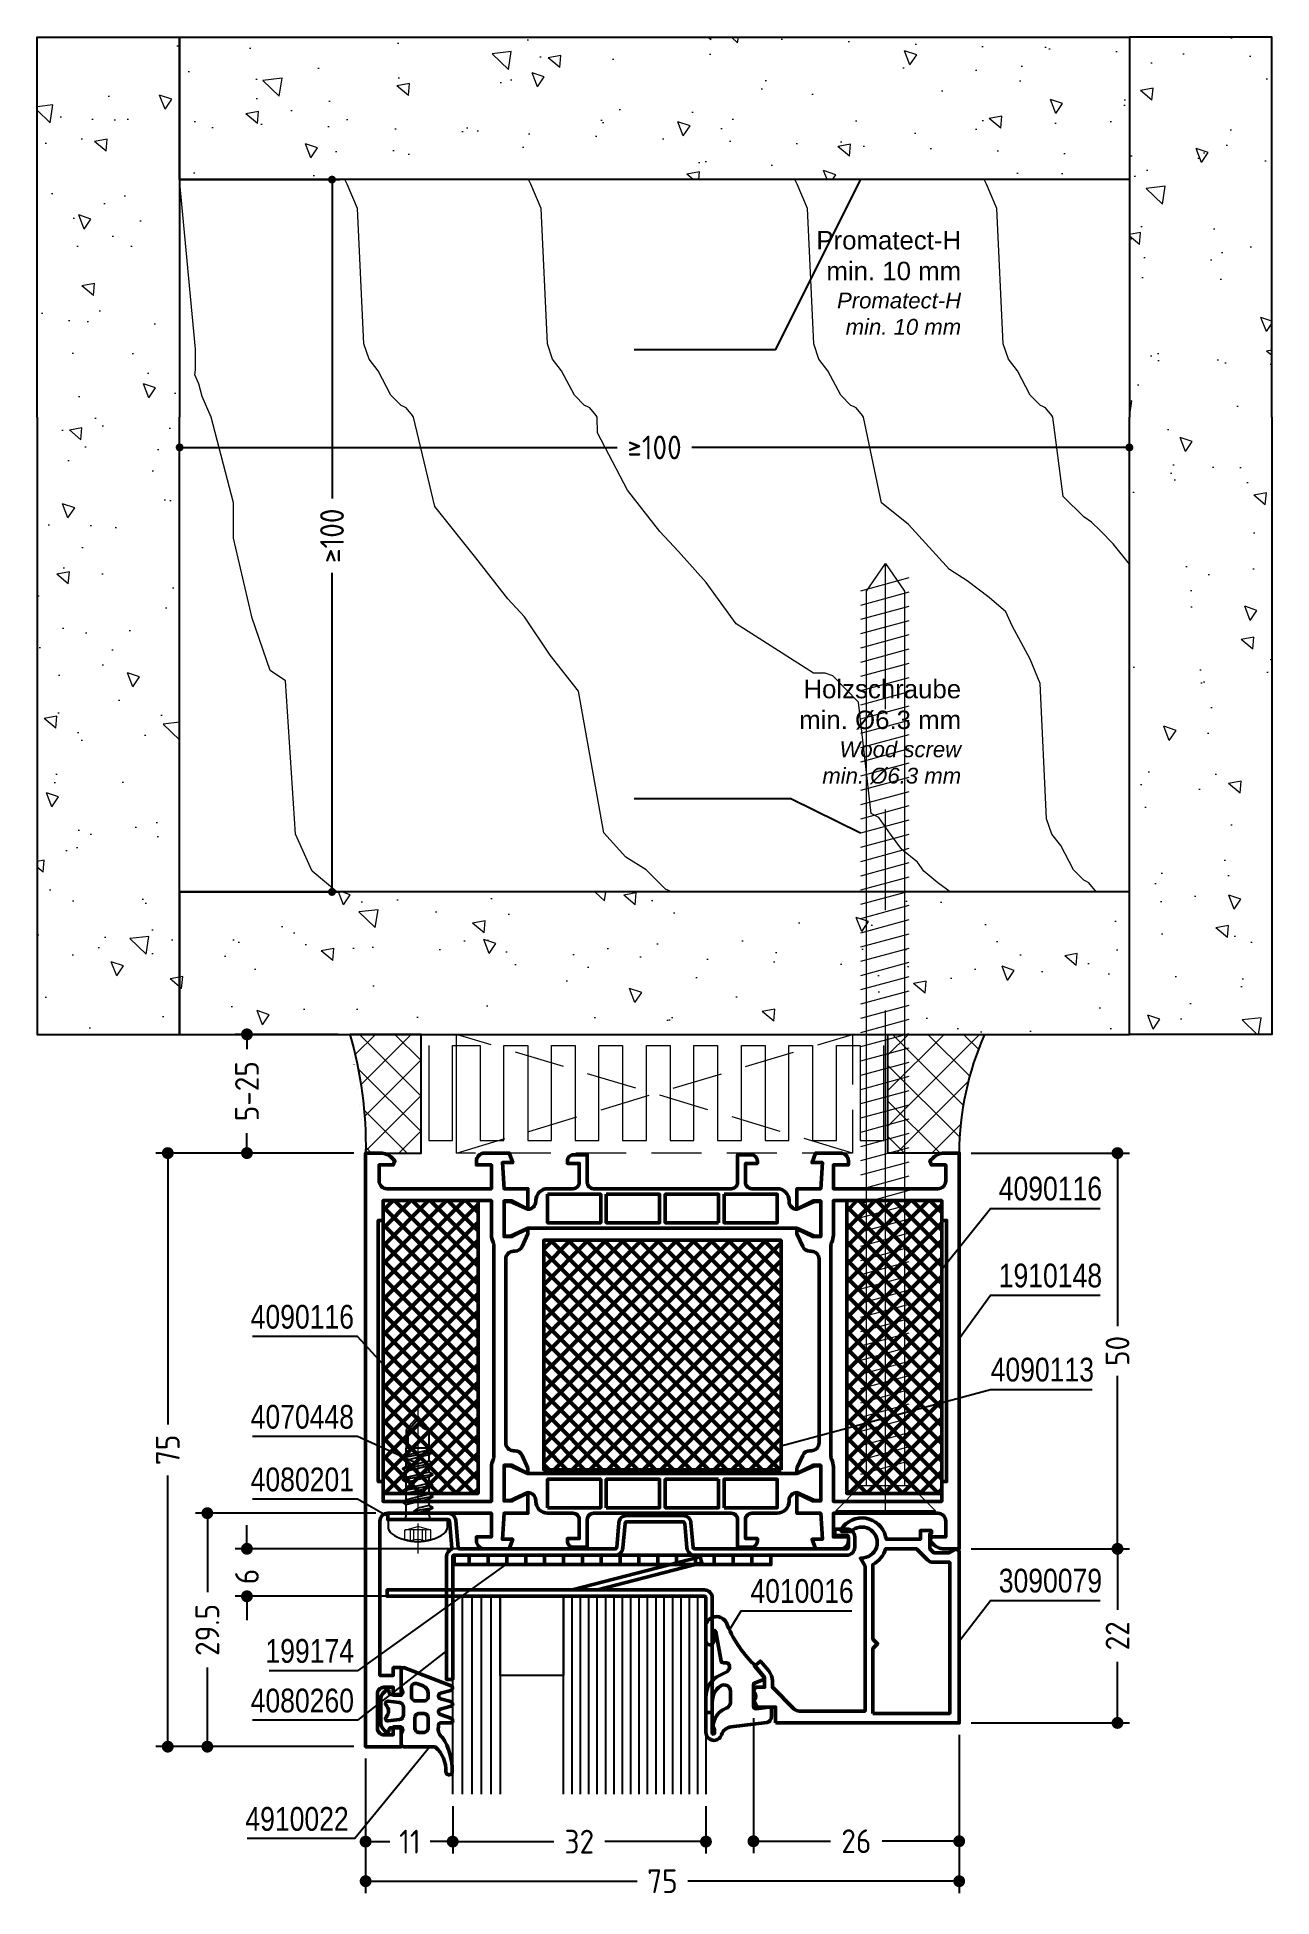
# Model space of a CAD drawing. Header units: millimetres. Extents: x 31 to 187, y 20 to 255.
import ezdxf
from ezdxf.enums import TextEntityAlignment as Align

# ---------------------------------------------------------------- set-up
doc = ezdxf.new("R2010")
doc.units = ezdxf.units.MM
doc.linetypes.add('CENTER', pattern=[50.8, 31.75, -6.35, 6.35, -6.35])
doc.linetypes.add('HIDDEN', pattern=[9.525, 6.35, -3.175])
for name, color, linetype, lineweight in [('AM_5', 3, 'Continuous', 25), ('AM_C', 50, 'Continuous', 50), ('AM_S', 80, 'Continuous', 50), ('Cent3', 70, 'CENTER', 18), ('CHide3', 70, 'HIDDEN', 18), ('Cont2', 2, 'Continuous', 25), ('Cont3', 70, 'Continuous', 18)]:
    doc.layers.add(name, color=color, linetype=linetype, lineweight=lineweight)
doc.layers.add('WBC-GER-ENG', color=7, linetype='Continuous')
doc.styles.add('HBS_DIMTEXTSTYLE', font='isocp.shx')
doc.styles.add('SWISS', font='swiss.ttf')
doc.styles.add('SWISSB', font='swissb.ttf')
doc.dimstyles.new('HBS_Cata_1-1$0', dxfattribs={"dimtxt": 3, "dimasz": 1, "dimexe": 1, "dimexo": 0, "dimgap": 1, "dimtad": 0, "dimdec": 1, "dimdsep": 46, "dimtxsty": 'HBS_DIMTEXTSTYLE', "dimblk": 'DOT', "dimcen": 0, "dimclrd": 256, "dimclre": 256, "dimclrt": 2, "dimadec": 0, "dimazin": 2, "dimtp": 0.1, "dimtm": 0.1, "dimtfac": 0.7, "dimtdec": 1, "dimtix": 1, "dimtofl": 0, "dimtmove": 0, "dimatfit": 3, "dimldrblk": 'NONE', "dimfxl": 0, "dimlwd": -1, "dimlwe": -1, "dimarcsym": 0})
doc.dimstyles.new('Konstruktionsschnitt 1-1$0', dxfattribs={"dimtxt": 3, "dimasz": 1.5, "dimexe": 1.5, "dimexo": 1.5, "dimgap": 1.5, "dimtad": 0, "dimdsep": 46, "dimtxsty": 'HBS_DIMTEXTSTYLE', "dimblk": 'PUNKT', "dimcen": 0, "dimclrd": 3, "dimclre": 3, "dimclrt": 2, "dimadec": 1, "dimazin": 2, "dimtfac": 0.7, "dimtofl": 0, "dimtmove": 0, "dimatfit": 3, "dimfxl": 0, "dimtolj": 1, "dimtzin": 0, "dimarcsym": 0})
pattern_1 = [(315, (-131.446, 376.9813), (2.245064, 2.245064), []), (45, (-131.446, 376.9813), (-2.245064, 2.245064), [])]

# ---------------------------------------------------------------- blocks, each defined once
blk = doc.blocks.new('Holzschraube')
blk.add_lwpolyline([(366.9, 63.74), (366.75, 63.74), (365.17, 62.16), (365.17, 59.01), (366.75, 57.44), (366.9, 57.44)], close=True)
for points in [[(366.75, 63.74), (366.75, 57.44)], [(365.17, 59.39), (308.65, 59.39), (306.9, 60.59), (308.65, 61.78), (365.17, 61.78)], [(307.82, 62.05), (308.65, 59.01)], [(308.72, 62.05), (309.55, 59.01)], [(309.62, 62.05), (310.45, 59.01)], [(310.52, 62.05), (311.35, 59.01)], [(311.42, 62.05), (312.25, 59.01)], [(312.32, 62.05), (313.15, 59.01)], [(313.22, 62.05), (314.05, 59.01)], [(314.12, 62.05), (314.95, 59.01)], [(315.02, 62.05), (315.85, 59.01)], [(315.92, 62.05), (316.75, 59.01)], [(316.82, 62.05), (317.65, 59.01)], [(317.72, 62.05), (318.55, 59.01)], [(318.62, 62.05), (319.45, 59.01)], [(319.52, 62.05), (320.35, 59.01)], [(320.42, 62.05), (321.25, 59.01)], [(321.32, 62.05), (322.15, 59.01)], [(322.22, 62.05), (323.05, 59.01)], [(323.12, 62.05), (323.95, 59.01)], [(324.02, 62.05), (324.85, 59.01)], [(324.92, 62.05), (325.75, 59.01)], [(325.82, 62.05), (326.65, 59.01)], [(326.72, 62.05), (327.55, 59.01)], [(327.62, 62.05), (328.45, 59.01)], [(328.52, 62.05), (329.35, 59.01)], [(329.42, 62.05), (330.25, 59.01)], [(330.32, 62.05), (331.15, 59.01)], [(331.22, 62.05), (332.05, 59.01)], [(332.12, 62.05), (332.95, 59.01)], [(333.02, 62.05), (333.85, 59.01)], [(333.92, 62.05), (334.75, 59.01)], [(334.82, 62.05), (335.65, 59.01)], [(335.72, 62.05), (336.55, 59.01)], [(336.62, 62.05), (337.45, 59.01)], [(337.52, 62.05), (338.35, 59.01)], [(338.42, 62.05), (339.25, 59.01)], [(339.32, 62.05), (340.15, 59.01)], [(340.22, 62.05), (341.05, 59.01)], [(341.12, 62.05), (341.95, 59.01)], [(342.02, 62.05), (342.85, 59.01)], [(342.92, 62.05), (343.75, 59.01)], [(343.82, 62.05), (344.65, 59.01)], [(344.72, 62.05), (345.55, 59.01)], [(345.62, 62.05), (346.45, 59.01)], [(346.52, 62.05), (347.35, 59.01)], [(347.42, 62.05), (348.25, 59.01)], [(348.32, 62.05), (349.15, 59.01)], [(349.22, 62.05), (350.05, 59.01)], [(350.12, 62.05), (350.95, 59.01)], [(351.02, 62.05), (351.85, 59.01)], [(351.92, 62.05), (352.75, 59.01)], [(352.82, 62.05), (353.65, 59.01)], [(353.72, 62.05), (354.55, 59.01)], [(354.62, 62.05), (355.45, 59.01)], [(355.52, 62.05), (356.35, 59.01)], [(356.42, 62.05), (357.25, 59.01)], [(357.32, 62.05), (358.15, 59.01)], [(358.22, 62.05), (359.05, 59.01)], [(359.12, 62.05), (359.95, 59.01)], [(360.02, 62.05), (360.85, 59.01)], [(360.92, 62.05), (361.75, 59.01)], [(361.82, 62.05), (362.65, 59.01)], [(362.72, 62.05), (363.55, 59.01)], [(363.62, 62.05), (364.45, 59.01)]]:
    blk.add_lwpolyline(points)
at = {"layer": 'Cent3'}
blk.add_lwpolyline([(366.9, 60.59), (306.9, 60.59)], dxfattribs=at)
blk = doc.blocks.new('_Dot')
at = {"color": 0, "linetype": 'ByBlock', "lineweight": -2}
blk.add_line((-0.5, 0), (-1, 0), dxfattribs=at)
at = {"color": 0, "linetype": 'ByBlock', "const_width": 0.5}
blk.add_lwpolyline([(-0.25, 0, 1), (0.25, 0, 1)], format="xyb", close=True, dxfattribs=at)
blk = doc.blocks.new('*D17')
at = {"layer": 'AM_5', "transparency": 16777216}
for p, q in [((49.13, 189.36), (49.13, 203.96)), ((50.13, 202.96), (104.43, 202.96)), ((168.13, 202.96), (113.83, 202.96)), ((169.13, 189.36), (169.13, 203.96))]:
    blk.add_line(p, q, dxfattribs=at)
at = {"layer": 'AM_5', "transparency": 16777216, "rotation": 180}
blk.add_blockref('_Dot', (49.13, 202.96), dxfattribs=at)
at = {"layer": 'AM_5', "transparency": 16777216}
blk.add_blockref('_Dot', (169.13, 202.96), dxfattribs=at)
at = {"layer": 'AM_5', "color": 2, "transparency": 16777216, "insert": (109.13, 202.96), "char_height": 3, "attachment_point": 5, "style": 'HBS_DIMTEXTSTYLE'}
blk.add_mtext('\\A1;≥100', dxfattribs=at)
blk = doc.blocks.new('_None')
blk = doc.blocks.new('PUNKT')
at = {"color": 0, "linetype": 'Continuous'}
blk.add_line((-0.5, 0), (-1, 0), dxfattribs=at)
at = {"color": 0, "linetype": 'Continuous', "const_width": 0.5}
blk.add_lwpolyline([(-0.25, 0, 1), (0.25, 0, 1)], format="xyb", close=True, dxfattribs=at)
blk = doc.blocks.new('*D25')
at = {"layer": 'AM_5', "color": 3, "lineweight": -2, "transparency": 16777216}
for p, q in [((57.63, 65.3), (57.63, 66.8)), ((86.13, 63.8), (56.13, 63.8)), ((82.13, 57.8), (56.13, 57.8)), ((57.63, 56.3), (57.63, 54.8))]:
    blk.add_line(p, q, dxfattribs=at)
at = {"layer": 'AM_5', "color": 3, "lineweight": -2, "transparency": 16777216, "xscale": 1.5, "yscale": 1.5, "zscale": 1.5}
for p, rotation in [((57.63, 63.8), 270), ((57.63, 57.8), 90)]:
    blk.add_blockref('PUNKT', p, dxfattribs=dict(at, rotation=rotation))
at = {"layer": 'AM_5', "color": 2, "transparency": 16777216, "insert": (57.63, 60.3), "char_height": 3, "attachment_point": 5, "rotation": 90, "style": 'HBS_DIMTEXTSTYLE'}
blk.add_mtext('\\A1;6', dxfattribs=at)
blk = doc.blocks.new('*D26')
at = {"layer": 'AM_5', "color": 3, "lineweight": -2, "transparency": 16777216}
for p, q in [((73.93, 68.3), (51.13, 68.3)), ((52.63, 66.8), (52.63, 58.3)), ((52.63, 40.3), (52.63, 48.79)), ((71.13, 38.8), (51.13, 38.8))]:
    blk.add_line(p, q, dxfattribs=at)
at = {"layer": 'AM_5', "color": 3, "lineweight": -2, "transparency": 16777216, "xscale": 1.5, "yscale": 1.5, "zscale": 1.5}
for p, rotation in [((52.63, 68.3), 90), ((52.63, 38.8), 270)]:
    blk.add_blockref('PUNKT', p, dxfattribs=dict(at, rotation=rotation))
at = {"layer": 'AM_5', "color": 2, "transparency": 16777216, "insert": (52.63, 53.55), "char_height": 3, "attachment_point": 5, "rotation": 90, "style": 'HBS_DIMTEXTSTYLE'}
blk.add_mtext('\\A1;29.5', dxfattribs=at)
blk = doc.blocks.new('*D27')
at = {"layer": 'AM_5', "color": 3, "lineweight": -2, "transparency": 16777216}
for p, q in [((71.13, 113.8), (46.13, 113.8)), ((47.63, 112.3), (47.63, 79.51)), ((47.63, 40.3), (47.63, 73.08)), ((71.13, 38.8), (46.13, 38.8))]:
    blk.add_line(p, q, dxfattribs=at)
at = {"layer": 'AM_5', "color": 3, "lineweight": -2, "transparency": 16777216, "xscale": 1.5, "yscale": 1.5, "zscale": 1.5}
for p, rotation in [((47.63, 113.8), 90), ((47.63, 38.8), 270)]:
    blk.add_blockref('PUNKT', p, dxfattribs=dict(at, rotation=rotation))
at = {"layer": 'AM_5', "color": 2, "transparency": 16777216, "insert": (47.63, 76.3), "char_height": 3, "attachment_point": 5, "rotation": 90, "style": 'HBS_DIMTEXTSTYLE'}
blk.add_mtext('\\A1;75', dxfattribs=at)
blk = doc.blocks.new('*D28')
at = {"layer": 'AM_5', "color": 3, "lineweight": -2, "transparency": 16777216}
for p, q in [((149.13, 113.8), (169.13, 113.8)), ((167.63, 112.3), (167.63, 91.95)), ((167.63, 65.3), (167.63, 85.65)), ((149.13, 63.8), (169.13, 63.8))]:
    blk.add_line(p, q, dxfattribs=at)
at = {"layer": 'AM_5', "color": 3, "lineweight": -2, "transparency": 16777216, "xscale": 1.5, "yscale": 1.5, "zscale": 1.5}
for p, rotation in [((167.63, 113.8), 90), ((167.63, 63.8), 270)]:
    blk.add_blockref('PUNKT', p, dxfattribs=dict(at, rotation=rotation))
at = {"layer": 'AM_5', "color": 2, "transparency": 16777216, "insert": (167.63, 88.8), "char_height": 3, "attachment_point": 5, "rotation": 90, "style": 'HBS_DIMTEXTSTYLE'}
blk.add_mtext('\\A1;50', dxfattribs=at)
blk = doc.blocks.new('*D29')
at = {"layer": 'AM_5', "color": 3, "lineweight": -2, "transparency": 16777216}
for p, q in [((149.13, 63.8), (169.13, 63.8)), ((167.63, 62.3), (167.63, 56.08)), ((167.63, 43.3), (167.63, 49.52)), ((149.13, 41.8), (169.13, 41.8))]:
    blk.add_line(p, q, dxfattribs=at)
at = {"layer": 'AM_5', "color": 3, "lineweight": -2, "transparency": 16777216, "xscale": 1.5, "yscale": 1.5, "zscale": 1.5}
for p, rotation in [((167.63, 63.8), 90), ((167.63, 41.8), 270)]:
    blk.add_blockref('PUNKT', p, dxfattribs=dict(at, rotation=rotation))
at = {"layer": 'AM_5', "color": 2, "transparency": 16777216, "insert": (167.63, 52.8), "char_height": 3, "attachment_point": 5, "rotation": 90, "style": 'HBS_DIMTEXTSTYLE'}
blk.add_mtext('\\A1;22', dxfattribs=at)
blk = doc.blocks.new('*D30')
at = {"layer": 'AM_5', "color": 3, "lineweight": -2, "transparency": 16777216}
for p, q in [((121.63, 42.4), (121.63, 25.35)), ((147.63, 40.3), (147.63, 25.35)), ((123.13, 26.85), (131.37, 26.85)), ((146.13, 26.85), (137.89, 26.85))]:
    blk.add_line(p, q, dxfattribs=at)
at = {"layer": 'AM_5', "color": 3, "lineweight": -2, "transparency": 16777216, "xscale": 1.5, "yscale": 1.5, "zscale": 1.5, "rotation": 180}
blk.add_blockref('PUNKT', (121.63, 26.85), dxfattribs=at)
at = {"layer": 'AM_5', "color": 3, "lineweight": -2, "transparency": 16777216, "xscale": 1.5, "yscale": 1.5, "zscale": 1.5}
blk.add_blockref('PUNKT', (147.63, 26.85), dxfattribs=at)
at = {"layer": 'AM_5', "color": 2, "transparency": 16777216, "insert": (134.63, 26.85), "char_height": 3, "attachment_point": 5, "style": 'HBS_DIMTEXTSTYLE'}
blk.add_mtext('\\A1;26', dxfattribs=at)
blk = doc.blocks.new('*D31')
at = {"layer": 'AM_5', "color": 3, "lineweight": -2, "transparency": 16777216}
for p, q in [((83.63, 31.3), (83.63, 25.3)), ((115.63, 31.3), (115.63, 25.3)), ((85.13, 26.8), (96.39, 26.8)), ((114.13, 26.8), (102.87, 26.8))]:
    blk.add_line(p, q, dxfattribs=at)
at = {"layer": 'AM_5', "color": 3, "lineweight": -2, "transparency": 16777216, "xscale": 1.5, "yscale": 1.5, "zscale": 1.5, "rotation": 180}
blk.add_blockref('PUNKT', (83.63, 26.8), dxfattribs=at)
at = {"layer": 'AM_5', "color": 3, "lineweight": -2, "transparency": 16777216, "xscale": 1.5, "yscale": 1.5, "zscale": 1.5}
blk.add_blockref('PUNKT', (115.63, 26.8), dxfattribs=at)
at = {"layer": 'AM_5', "color": 2, "transparency": 16777216, "insert": (99.63, 26.8), "char_height": 3, "attachment_point": 5, "style": 'HBS_DIMTEXTSTYLE'}
blk.add_mtext('\\A1;32', dxfattribs=at)
blk = doc.blocks.new('*D32')
at = {"layer": 'AM_5', "color": 3, "lineweight": -2, "transparency": 16777216}
for p, q in [((147.63, 40.3), (147.63, 20.3)), ((72.63, 37.3), (72.63, 20.3)), ((74.13, 21.8), (106.92, 21.8)), ((146.13, 21.8), (113.34, 21.8))]:
    blk.add_line(p, q, dxfattribs=at)
at = {"layer": 'AM_5', "color": 3, "lineweight": -2, "transparency": 16777216, "xscale": 1.5, "yscale": 1.5, "zscale": 1.5, "rotation": 180}
blk.add_blockref('PUNKT', (72.63, 21.8), dxfattribs=at)
at = {"layer": 'AM_5', "color": 3, "lineweight": -2, "transparency": 16777216, "xscale": 1.5, "yscale": 1.5, "zscale": 1.5}
blk.add_blockref('PUNKT', (147.63, 21.8), dxfattribs=at)
at = {"layer": 'AM_5', "color": 2, "transparency": 16777216, "insert": (110.13, 21.8), "char_height": 3, "attachment_point": 5, "style": 'HBS_DIMTEXTSTYLE'}
blk.add_mtext('\\A1;75', dxfattribs=at)
blk = doc.blocks.new('*D33')
at = {"layer": 'AM_5', "color": 3, "lineweight": -2, "transparency": 16777216}
for p, q in [((72.63, 35.8), (72.63, 25.3)), ((83.63, 31.3), (83.63, 25.3)), ((74.13, 26.8), (75.67, 26.8)), ((82.13, 26.8), (80.77, 26.8))]:
    blk.add_line(p, q, dxfattribs=at)
at = {"layer": 'AM_5', "color": 3, "lineweight": -2, "transparency": 16777216, "xscale": 1.5, "yscale": 1.5, "zscale": 1.5, "rotation": 180}
blk.add_blockref('PUNKT', (72.63, 26.8), dxfattribs=at)
at = {"layer": 'AM_5', "color": 3, "lineweight": -2, "transparency": 16777216, "xscale": 1.5, "yscale": 1.5, "zscale": 1.5}
blk.add_blockref('PUNKT', (83.63, 26.8), dxfattribs=at)
at = {"layer": 'AM_5', "color": 2, "transparency": 16777216, "insert": (78.22, 26.8), "char_height": 3, "attachment_point": 5, "style": 'HBS_DIMTEXTSTYLE'}
blk.add_mtext('\\A1;11', dxfattribs=at)
blk = doc.blocks.new('*D47')
at = {"layer": 'AM_5', "transparency": 16777216}
for p, q in [((49.13, 236.8), (69.38, 236.8)), ((68.38, 235.8), (68.38, 196.49)), ((68.38, 147.8), (68.38, 187.1)), ((49.13, 146.8), (69.38, 146.8))]:
    blk.add_line(p, q, dxfattribs=at)
for p, rotation in [((68.38, 236.8), 90), ((68.38, 146.8), 270)]:
    blk.add_blockref('_Dot', p, dxfattribs=dict(at, rotation=rotation))
at = {"layer": 'AM_5', "color": 2, "transparency": 16777216, "insert": (68.38, 191.8), "char_height": 3, "attachment_point": 5, "rotation": 90, "style": 'HBS_DIMTEXTSTYLE'}
blk.add_mtext('\\A1;≥100', dxfattribs=at)
blk = doc.blocks.new('*D48')
at = {"layer": 'AM_5', "color": 3, "lineweight": -2, "transparency": 16777216}
for p, q in [((69.13, 128.8), (56.13, 128.8)), ((57.63, 127.3), (57.63, 126.93)), ((57.63, 115.3), (57.63, 116.31)), ((71.13, 113.8), (56.13, 113.8))]:
    blk.add_line(p, q, dxfattribs=at)
at = {"layer": 'AM_5', "color": 3, "lineweight": -2, "transparency": 16777216, "xscale": 1.5, "yscale": 1.5, "zscale": 1.5}
for p, rotation in [((57.63, 128.8), 90), ((57.63, 113.8), 270)]:
    blk.add_blockref('PUNKT', p, dxfattribs=dict(at, rotation=rotation))
at = {"layer": 'AM_5', "color": 2, "transparency": 16777216, "insert": (57.63, 121.62), "char_height": 3, "attachment_point": 5, "rotation": 90, "style": 'HBS_DIMTEXTSTYLE'}
blk.add_mtext('\\A1;5-25', dxfattribs=at)
blk = doc.blocks.new('WS4070448')
for p, q in [((-1.45, -9), (-1.45, -11.36)), ((-1.45, -9), (1.45, -9)), ((1.45, -11.36), (1.45, -9)), ((-1.45, -11.36), (0, -13)), ((0, -13), (1.45, -11.36))]:
    blk.add_line(p, q)
blk.add_lwpolyline([(3.32, 1.75, 0.314856), (-3.32, 1.75, 0.244912), (-3.75, 0.93), (-3.75, 0), (3.75, 0), (3.75, 0.93, 0.244912), (3.32, 1.75, 0.138291)], format="xyb")
for points in [[(-1.95, -1.5), (-1.45, -1.79), (0, -1.44), (0.5, -1.07), (0, -0.87), (-1.45, -1.21)], [(-1.95, -2.9), (-1.45, -3.19), (1.45, -2.5), (1.95, -2.21), (1.45, -1.92), (-1.45, -2.61)], [(-1.95, -4.3), (-1.45, -4.59), (1.45, -3.9), (1.95, -3.61), (1.45, -3.32), (-1.45, -4.01)], [(-1.95, -5.7), (-1.45, -5.99), (1.45, -5.3), (1.95, -5.01), (1.45, -4.72), (-1.45, -5.41)], [(-1.95, -7.1), (-1.45, -7.39), (1.45, -6.7), (1.95, -6.41), (1.45, -6.12), (-1.45, -6.81)], [(-1.95, -8.5), (-1.45, -8.79), (1.45, -8.1), (1.95, -7.81), (1.45, -7.52), (-1.45, -8.21)]]:
    blk.add_lwpolyline(points, close=True)
for points in [[(-1.95, -1.5), (0.5, -1.07)], [(-1.95, -2.9), (1.95, -2.21)], [(-1.45, -0.5), (-1.45, -1.21)], [(-1.45, -1.79), (-1.45, -2.21)], [(-1.45, -1.79), (-1.45, -2.61)], [(-1.45, -1.79), (-1.45, -2.61)], [(1.45, -0.5), (1.45, -1.92)], [(-1.95, -4.3), (1.95, -3.61)], [(-1.45, -3.19), (-1.45, -4.01)], [(-1.45, -4.59), (-1.45, -5.41)], [(1.45, -2.5), (1.45, -3.32)], [(1.45, -3.9), (1.45, -4.72)], [(-1.95, -5.7), (1.95, -5.01)], [(-1.95, -7.1), (1.95, -6.41)], [(-1.45, -5.99), (-1.45, -6.81)], [(1.45, -5.3), (1.45, -6.12)], [(1.45, -6.7), (1.45, -7.52)], [(-1.95, -8.5), (1.95, -7.81)], [(-1.45, -7.39), (-1.45, -8.21)], [(-1.45, -8.79), (-1.45, -9)], [(1.2, -9), (1.2, -11.25), (0.03, -12.65)], [(1.45, -8.1), (1.45, -9)], [(-1.45, -10.19), (-1.45, -11.01)], [(1.45, -9.5), (1.45, -10.32)]]:
    blk.add_lwpolyline(points)
for centre, radius, start, end in [((-1.95, -0.5), 0.5, 0, 90), ((1.95, -0.5), 0.5, 90, 180), ((-1.46, -12.83), 1.47, 353.4244, 89.6688)]:
    blk.add_arc(centre, radius, start, end)
at = {"layer": 'Cent3', "ltscale": 0.3}
blk.add_line((-0.02, -14.76), (0, 4.3), dxfattribs=at)
at = {"layer": 'CHide3'}
for p, q in [((-0.97, 1.33), (-0.97, 2.72)), ((-0.56, 1.33), (-0.56, 2.61)), ((0.56, 1.33), (0.56, 2.61)), ((0.97, 1.33), (0.97, 2.72))]:
    blk.add_line(p, q, dxfattribs=at)
for points in [[(-1.65, 2.56), (-1.65, 1.33)], [(1.65, 2.56), (1.65, 1.33)], [(-1.65, 1.33), (0, 0.89)], [(1.65, 1.33), (0, 0.89)]]:
    blk.add_lwpolyline(points, dxfattribs=at)
for centre, radius, start, end in [((-1.59, 3.84), 1.28, 267.2848, 298.8872), ((0, 5.49), 2.94, 250.6988, 289.3012), ((1.59, 3.84), 1.28, 241.1128, 272.7152), ((-1.31, 2.49), 1.21, 253.6643, 286.3357), ((0, 11.41), 10.13, 264.4948, 275.5052), ((1.31, 2.49), 1.21, 253.6643, 286.3357)]:
    blk.add_arc(centre, radius, start, end, dxfattribs=at)
blk = doc.blocks.new('*U72', base_point=(83.63, 56.8))
for p, q in [((84.83, 56.8), (84.83, 31.8)), ((86.03, 56.8), (86.03, 31.8)), ((87.23, 56.8), (87.23, 31.8)), ((88.43, 56.8), (88.43, 31.8)), ((98.69, 56.8), (98.69, 31.8)), ((99.75, 56.8), (99.75, 31.8)), ((100.81, 56.8), (100.81, 31.8)), ((101.86, 56.8), (101.86, 31.8)), ((102.92, 56.8), (102.92, 31.8)), ((103.98, 56.8), (103.98, 31.8)), ((105.04, 56.8), (105.04, 31.8)), ((106.1, 56.8), (106.1, 31.8)), ((107.16, 56.8), (107.16, 31.8)), ((108.22, 56.8), (108.22, 31.8)), ((109.28, 56.8), (109.28, 31.8)), ((110.33, 56.8), (110.33, 31.8)), ((111.39, 56.8), (111.39, 31.8)), ((112.45, 56.8), (112.45, 31.8)), ((113.51, 56.8), (113.51, 31.8)), ((114.57, 56.8), (114.57, 31.8))]:
    blk.add_line(p, q)
for points in [[(83.63, 31.8), (83.63, 56.8), (89.63, 56.8), (89.63, 31.8)], [(97.63, 31.8), (97.63, 56.8), (115.63, 56.8), (115.63, 31.8)]]:
    blk.add_lwpolyline(points)
blk.add_lwpolyline([(89.63, 56.8), (97.63, 56.8), (97.63, 46.8), (89.63, 46.8)], close=True)
blk = doc.blocks.new('WI3090079')
for points in [[(-23.2, 22), (-23.2, 20), (-25.5, 20), (-25.9, 19.21, -0.339409), (-25.93, 17.99), (-25.7, 17.5), (-24.6, 17.5), (-24.6, 16.35), (-25.88, 14.82), (-25.12, 14.18), (-24.07, 15.43, 0.176327), (-23.6, 16.71), (-23.6, 17.5), (-20.89, 20.21, -0.198912), (-20.19, 20.5), (-11.9, 20.5), (-11.9, 2.2), (-12.48, 1.19), (-12.04, 1.13, -1.382111), (-13.66, -2.2), (-14.9, -2.2), (-14.9, -2.49, 0.652679), (-9.3, -1.57), (-9.2, -1.2), (-4.9, -1.2), (-4.9, -2.3), (-3.5, -2.3), (-3.5, -1.9), (-3.7, -1.9), (-3.7, 0), (-3.2, 0.5), (-1.25, 0.5), (-0.45, 0.04), (0, 0.3), (0, 22), (-23.2, 22)], [(-10.9, 20.8), (-10.9, 12.58), (-10.32, 12), (-10.9, 11.42), (-10.9, 1.97, -0.213458), (-9.31, 0), (-5.4, 0), (-3.99, 1.41, -0.198912), (-3.28, 1.7), (-1.2, 1.7), (-1.2, 20.8), (-10.9, 20.8)]]:
    blk.add_lwpolyline(points, format="xyb", close=True)
blk = doc.blocks.new('WI4010016')
for points in [[(1.19, 1.96, -0.346133), (1.8, 1.18), (1.8, 0.3, -0.449698), (1.46, 0), (-0.16, 0.2, 0.449698), (-0.5, -0.1), (-0.5, -2.79, 0.315299), (-0.3, -3.07), (0.7, -3.44, -0.548619), (0.81, -3.93), (-0.5, -5.46, 0.104737), (-3.91, -10.66, -0.684728), (-6.5, -10.42), (-6.5, -8.36, -1), (-5.5, -8.36), (-5.5, -9.42, 0.287601), (-5.34, -9.69, 0.156883), (-5.25, -9.53), (-4.59, -5.82, -0.041381), (-4.57, -5.74), (-4.52, -5.69, -0.200274), (-4.31, -5.6), (-4, -5.6, 0.57735), (-3.57, -4.85), (-3.72, -4.58, 0.149451), (-3.85, -4.46), (-5.14, -3.83, -0.069927), (-5.25, -3.76), (-5.51, -3.53, -0.212557), (-6.5, -1.3), (-6.5, 3.2, -0.852431), (-4.55, 3.51, 0.291336), (-3.3, 2.49), (1.19, 1.96)], [(-3.4, -2, -0.612992), (-4.67, -2.65, -0.239931), (-5.7, -0.63), (-5.7, 3.25, -1), (-5.4, 3.25), (-5.4, 2.88, -0.317837), (-5.6, 2.6), (-5.6, 2.51, 0.317975), (-3.93, 0.15, -0.317975), (-3.4, -0.6), (-3.4, -2)]]:
    blk.add_lwpolyline(points, format="xyb", close=True)
blk = doc.blocks.new('WI1910148')
for points in [[(20.5, 39.8), (20.5, 40.5), (18.3, 39.5), (17.5, 39.5), (17.5, 43.9), (18.3, 43.9), (20.5, 42.9), (20.5, 45.5), (17.5, 45.5), (17.28, 48.8), (18.59, 48.8), (18.15, 50), (15, 50, 0.414214), (14, 49), (14, 48.5), (15.9, 48.5), (15.9, 45.5), (2.8, 45.5, -0.414214), (1.8, 46.5), (1.8, 66), (3.5, 66), (3.5, 65), (4.5, 65), (4.5, 68.5), (3.5, 68.5), (3.5, 67.5), (2.3, 67.5, -0.414214), (1.5, 68.3), (1.5, 72.7, -0.414214), (2.3, 73.5), (3.5, 73.5), (3.5, 72.5), (4.5, 72.5), (4.5, 75), (0, 75), (0, 0), (1.9, 0, 0.198912), (3.31, 0.59), (3.71, 0.99), (3.5, 1.5), (1.7, 1.5), (1.7, 3.5, -0.414214), (2.7, 4.5), (15.9, 4.5), (15.9, 1.5), (14, 1.5), (14, 1, 0.414214), (15, 0), (18.15, 0), (18.59, 1.2), (17.28, 1.2), (17.5, 4.5), (20.5, 4.5), (20.5, 7.1), (18.3, 6.1), (17.5, 6.1), (17.5, 10.5), (18.3, 10.5), (20.5, 9.5), (20.5, 10.2), (19.77, 11.81, 0.294108), (18.86, 12.4), (18.7, 12.4, -0.414214), (17.7, 13.4), (17.7, 36.6, -0.414214), (18.7, 37.6), (18.86, 37.6, 0.294108), (19.77, 38.19), (20.5, 39.8)], [(54.5, 42.9), (54.5, 42.95), (56.5, 43.95), (57.5, 43.95), (57.5, 39.45), (56.5, 39.45), (54.5, 40.45), (54.5, 40.5), (20.5, 40.5), (20.5, 40.45), (18.5, 39.45), (17.5, 39.45), (17.5, 43.95), (18.5, 43.95), (20.5, 42.95), (20.5, 42.9, 0.414214), (21.5, 43.9), (21.5, 44, -0.414214), (23, 45.5), (26.2, 45.5, 0.414214), (27, 46.3), (27, 48.7), (25.5, 48.7), (25.5, 49, -0.414214), (26.3, 49.8), (28, 49.8), (28, 46.3, 0.414214), (28.8, 45.5), (46.2, 45.5, 0.414214), (47, 46.3), (47, 49.8), (48.7, 49.8, -0.414214), (49.5, 49), (49.5, 48.7), (48, 48.7), (48, 46.3, 0.414214), (48.8, 45.5), (52, 45.5, -0.414214), (53.5, 44), (53.5, 43.9, 0.414214), (54.5, 42.9)], [(54.5, 39.8), (54.5, 40.5), (56.7, 39.5), (57.5, 39.5), (57.5, 43.9), (56.7, 43.9), (54.5, 42.9), (54.5, 45.5), (57.5, 45.5), (57.72, 48.8), (56.41, 48.8), (56.85, 50), (60, 50, -0.414214), (61, 49), (61, 48.5), (59.1, 48.5), (59.1, 45.5), (72.3, 45.5, 0.414214), (73.3, 46.5), (73.3, 48.5), (71.5, 48.5), (71.29, 49.01), (71.69, 49.41, -0.198912), (73.1, 50), (75, 50), (75, 0), (73.1, 0, -0.198912), (71.69, 0.59), (71.29, 0.99), (71.5, 1.5), (73.3, 1.5), (73.3, 3.5, 0.414214), (72.3, 4.5), (59.1, 4.5), (59.1, 1.5), (61, 1.5), (61, 1, -0.414214), (60, 0), (56.85, 0), (56.41, 1.2), (57.72, 1.2), (57.5, 4.5), (54.5, 4.5), (54.5, 7.1), (56.7, 6.1), (57.5, 6.1), (57.5, 10.5), (56.7, 10.5), (54.5, 9.5), (54.5, 10.2), (55.23, 11.81, -0.294108), (56.14, 12.4), (56.3, 12.4, 0.414214), (57.3, 13.4), (57.3, 36.6, 0.414214), (56.3, 37.6), (56.14, 37.6, -0.294108), (55.23, 38.19), (54.5, 39.8)], [(2.2, 41.5), (1.6, 41.5), (1.6, 8.5), (2.2, 8.5), (2.2, 6), (15.9, 6), (15.9, 10.35, -0.112281), (16.1, 11.24, 0.112281), (16.2, 11.67), (16.2, 38.33, 0.112281), (16.1, 38.76, -0.112281), (15.9, 39.65), (15.9, 44), (2.2, 44), (2.2, 41.5)], [(72.8, 41.5), (73.4, 41.5), (73.4, 8.5), (72.8, 8.5), (72.8, 6), (59.1, 6), (59.1, 10.35, 0.112281), (58.9, 11.24, -0.112281), (58.8, 11.67), (58.8, 38.33, -0.112281), (58.9, 38.76, 0.112281), (59.1, 39.65), (59.1, 44), (72.8, 44), (72.8, 41.5)], [(54.5, 7.1), (54.5, 7.05), (56.5, 6.05), (57.5, 6.05), (57.5, 10.55), (56.5, 10.55), (54.5, 9.55), (54.5, 9.5), (20.5, 9.5), (20.5, 9.55), (18.5, 10.55), (17.5, 10.55), (17.5, 6.05), (18.5, 6.05), (20.5, 7.05), (20.5, 7.1, -0.414214), (21.5, 6.1), (21.5, 6, 0.414214), (23, 4.5), (26.2, 4.5, -0.414214), (27, 3.7), (27, 1.3), (25.5, 1.3), (25.5, 1, 0.414214), (26.3, 0.2), (28, 0.2), (28, 3.7, -0.414214), (28.8, 4.5), (46.2, 4.5, -0.414214), (47, 3.7), (47, 0.2), (48.7, 0.2, 0.414214), (49.5, 1), (49.5, 1.3), (48, 1.3), (48, 3.7, -0.414214), (48.8, 4.5), (52, 4.5, 0.414214), (53.5, 6), (53.5, 6.1, -0.414214), (54.5, 7.1)]]:
    blk.add_lwpolyline(points, format="xyb", close=True)
for points in [[(23, 44.8), (29.7, 44.8), (29.7, 41.2), (23, 41.2), (23, 44.8)], [(30.4, 44.8), (37.15, 44.8), (37.15, 41.2), (30.4, 41.2), (30.4, 44.8)], [(44.6, 41.2), (37.85, 41.2), (37.85, 44.8), (44.6, 44.8), (44.6, 41.2)], [(45.3, 44.8), (52, 44.8), (52, 41.2), (45.3, 41.2), (45.3, 44.8)], [(23, 5.2), (29.7, 5.2), (29.7, 8.8), (23, 8.8), (23, 5.2)], [(30.4, 5.2), (37.15, 5.2), (37.15, 8.8), (30.4, 8.8), (30.4, 5.2)], [(44.6, 8.8), (37.85, 8.8), (37.85, 5.2), (44.6, 5.2), (44.6, 8.8)], [(45.3, 5.2), (52, 5.2), (52, 8.8), (45.3, 8.8), (45.3, 5.2)]]:
    blk.add_lwpolyline(points, close=True)
blk = doc.blocks.new('WI4090116')
h = blk.add_hatch()
h.set_pattern_fill('ANSI37', color=256, scale=0.5, style=0)
h.set_pattern_definition([(45, (105.3769, 224.381), (-1.122532, 1.122532), []), (135, (105.3769, 224.381), (-1.122532, -1.122532), [])])
h.paths.add_polyline_path([(12, 37), (0, 37), (0, 0), (12, 0)])
blk.add_lwpolyline([(12, 0), (12, 37), (0, 37), (0, 0), (12, 0)], close=True)
blk = doc.blocks.new('WI4910022')
blk.add_line((0.3, 0), (0.3, 0))
blk.add_lwpolyline([(0, -7.38), (0, -9.7, 0.537715), (0.42, -9.98), (6.32, -7.68, 0.71283), (6.28, -7.11), (4.98, -6.76, -0.767327), (4.98, -6.04), (6.28, -5.69, 0.767327), (6.28, -5.11), (4.96, -4.76, -0.767327), (4.96, -4.08), (6.28, -3.59, 0.876976), (6.2, -3), (5, -3, -0.414214), (4.7, -2.7), (4.7, -2.48, -0.288751), (5.2, -1.18, 0.150709), (6.44, 3.17, 1.016945), (5.64, 3.15, -0.221064), (4.33, 0.05, -0.039181), (3.7, 0), (0.3, 0, 0.414214), (0, -0.3), (0, -1.62), (0.19, -2.13, -0.520567), (0, -2.4), (-1.33, -2.4, -0.36397), (-1.53, -2.23), (-1.58, -1.97, 0.594937), (-1.91, -1.85), (-2.12, -2.05, 0.208), (-2.6, -3.15), (-2.6, -5.85, 0.208), (-2.12, -6.95), (-1.91, -7.15, 0.594937), (-1.58, -7.03), (-1.53, -6.77, -0.36397), (-1.33, -6.6), (0, -6.6, -0.520567), (0.19, -6.87), (0, -7.38)], format="xyb")
for points in [[(2.3, -4.2, -0.414214), (1.7, -3.6), (1.7, -2.4, -0.414214), (2.3, -1.8), (2.8, -1.8, -0.414214), (3.4, -2.4), (3.4, -3.6, -0.414214), (2.8, -4.2)], [(0.3, -4.98, -0.378866), (-0.23, -5.57), (-1.66, -5.75, -0.717695), (-1.91, -5.24, 0.421053), (-1.91, -3.76, -0.717695), (-1.66, -3.25), (-0.23, -3.43, -0.378866), (0.3, -4.02), (0.3, -4.98)], [(1.98, -7.97, -0.527791), (1.3, -7.51), (1.3, -6.3, -0.414214), (1.8, -5.8), (2.9, -5.8, -0.414214), (3.4, -6.3), (3.4, -6.73, -0.30908), (2.76, -7.67)]]:
    blk.add_lwpolyline(points, format="xyb", close=True)
blk = doc.blocks.new('WI4080201')
blk.add_lwpolyline([(-49, 1, 0.414214), (-48.8, 0.8), (-28.48, 0.8, -0.388879), (-27.49, -0.11), (-27.22, -3.22, 0.388879), (-27.02, -3.4), (-19.88, -3.4, 0.388879), (-19.68, -3.22), (-19.41, -0.11, -0.388879), (-18.42, 0.8), (0.8, 0.8, -0.414214), (1.8, -0.2), (1.8, -1.5, -0.414214), (0.8, -2.5), (-0.7, -2.5), (-0.7, -1.7), (0.8, -1.7, 0.414214), (1, -1.5), (1, -0.2, 0.414214), (0.8, 0), (-18.42, 0, 0.388879), (-18.62, -0.18), (-18.89, -3.29, -0.388879), (-19.88, -4.2), (-27.02, -4.2, -0.388879), (-28.01, -3.29), (-28.28, -0.18, 0.388879), (-28.48, 0), (-48.12, 0, 0.388879), (-48.32, -0.18), (-48.61, -3.59, -0.388879), (-49.61, -4.5), (-57.2, -4.5), (-57.2, -3.7), (-49.61, -3.7, 0.388879), (-49.41, -3.52), (-49.11, -0.11, -0.039327), (-49.09, 0.04, -0.331311), (-49.8, 1), (-49.8, 16.5), (-49, 16.5), (-49, 1)], format="xyb", close=True)
blk = doc.blocks.new('WI4080260')
blk.add_lwpolyline([(0.8, 0.2, -0.414214), (-0.2, -0.8), (-40.3, -0.8), (-40.3, 0), (-0.2, 0, 0.414214), (0, 0.2), (0, 14.7), (0.8, 14.7), (0.8, 0.2)], format="xyb", close=True)
blk.add_lwpolyline([(-13.72, -0.8), (-0.53, -4.23), (-0.74, -5), (-16.9, -0.8)])
blk = doc.blocks.new('WI199174')
h = blk.add_hatch()
h.set_pattern_fill('ANSI31', color=256, scale=0.75, angle=45)
h.paths.add_polyline_path([(40, 0), (0, 0), (0, 1.2), (40, 1.2)])
blk.add_lwpolyline([(0, 1.2), (0, 0), (40, 0), (40, 1.2)], close=True)
blk = doc.blocks.new('WI4090113')
h = blk.add_hatch()
h.set_pattern_fill('ANSI37', color=256, scale=0.5)
h.set_pattern_definition([(45, (-15, 0.5), (-1.12253, 1.12253), []), (135, (-15, 0.5), (-1.12253, -1.12253), [])])
h.paths.add_polyline_path([(15, 0.5), (15, 29.5), (-15, 29.5), (-15, 0.5)])
blk.add_lwpolyline([(15, 0.5), (-15, 0.5), (-15, 29.5), (15, 29.5), (15, 0.5)], close=True)

msp = doc.modelspace()

# ---------------------------------------------------------------- hatches: boundary and pattern name
at = {"layer": 'Cont3'}
h = msp.add_hatch(dxfattribs=at)
h.set_pattern_fill('AR-CONC', color=256, scale=0.1, angle=90, style=0)
h.paths.add_polyline_path([(49.129, 206.797), (31.129, 206.797), (31.129, 254.798), (49.129, 254.798)])
h = msp.add_hatch(dxfattribs=at)
h.set_pattern_fill('AR-CONC', color=256, scale=0.1, angle=90, style=0)
h.paths.add_polyline_path([(169.129, 254.798), (169.129, 236.797), (49.129, 236.797), (49.129, 254.798)])
h = msp.add_hatch(dxfattribs=at)
h.set_pattern_fill('AR-CONC', color=256, scale=0.1, angle=90, style=0)
h.paths.add_polyline_path([(187.129, 206.797), (169.129, 206.797), (169.129, 254.798), (187.129, 254.798)])
h = msp.add_hatch(dxfattribs=at)
h.set_pattern_fill('AR-CONC', color=256, scale=0.1, angle=90, style=0)
h.paths.add_polyline_path([(49.129, 206.797), (31.129, 206.797), (31.129, 128.797), (49.129, 128.797)])
h = msp.add_hatch(dxfattribs=at)
h.set_pattern_fill('AR-CONC', color=256, scale=0.1, angle=90, style=0)
h.paths.add_polyline_path([(187.129, 206.797), (169.129, 206.797), (169.129, 128.797), (187.129, 128.797)])
h = msp.add_hatch(dxfattribs=at)
h.set_pattern_fill('AR-CONC', color=256, scale=0.1, angle=90, style=0)
h.paths.add_polyline_path([(169.129, 128.797), (169.129, 146.797), (49.129, 146.797), (49.129, 128.797)])
h = msp.add_hatch(dxfattribs=at)
h.set_pattern_fill('ANSI37', color=3, angle=-90, style=0)
h.set_pattern_definition(pattern_1)
edge = h.paths.add_edge_path()
edge.add_line((79.629, 113.798), (79.629, 128.797))
edge.add_line((79.629, 128.797), (70.629, 128.797))
edge.add_arc((23.766, 114.916), 48.876, -1.31035, 16.49978, ccw=False)
edge.add_line((72.629, 113.798), (72.525, 113.798))
edge.add_line((72.525, 113.798), (79.629, 113.798))
h = msp.add_hatch(dxfattribs=at)
h.set_pattern_fill('ANSI37', color=3, angle=-90, style=0)
h.set_pattern_definition(pattern_1)
edge = h.paths.add_edge_path(flags=17)
edge.add_arc((185.127, 113.634), 37.498, 167.83451, 179.75084, ccw=False)
edge.add_line((148.471, 121.536), (139.703, 113.797))
edge.add_line((139.703, 113.797), (147.629, 113.797))
edge = h.paths.add_edge_path()
edge.add_arc((185.127, 113.634), 37.498, 156.14835, 167.83451, ccw=False)
edge.add_line((150.831, 128.797), (138.629, 128.797))
edge.add_line((138.629, 128.797), (138.629, 113.797))
edge.add_line((138.629, 113.797), (139.703, 113.797))
edge.add_line((139.703, 113.797), (148.471, 121.536))

# ---------------------------------------------------------------- linework, layer by layer
at = {"layer": 'AM_5', "color": 3}
for points in [[(135.179, 236.797), (124.371, 215.3), (106.563, 215.3)], [(135.179, 154.216), (126.371, 158.541), (106.563, 158.541)], [(145.429, 99.145), (151.605, 106.818), (165.448, 106.818)], [(147.629, 90.359), (151.605, 95.833), (165.448, 95.833)], [(74.829, 87.075), (71.597, 90.62), (58.337, 90.62)], [(125.129, 76.804), (151.605, 83.941), (164.424, 83.941)], [(79.217, 74.542), (71.597, 77.982), (58.337, 77.982)], [(75.429, 67.897), (71.597, 70.067), (58.337, 70.067)], [(90.334, 61.797), (71.597, 48.398), (60.456, 48.398)], [(147.629, 52.137), (151.605, 57.28), (165.448, 57.28)], [(118.551, 53.492), (120.099, 55.971), (134.069, 55.971)], [(82.829, 50.92), (71.597, 42.13), (58.337, 42.13)], [(80.748, 38.797), (71.275, 27.175), (57.668, 27.175)]]:
    msp.add_lwpolyline(points, dxfattribs=at)
at = {"layer": 'CHide3'}
for p, q in [((134.129, 113.802), (84.129, 128.797)), ((84.129, 113.802), (134.129, 128.797))]:
    msp.add_line(p, q, dxfattribs=at)
msp.add_lwpolyline([(84.129, 113.802), (84.129, 128.797), (134.129, 128.797), (134.129, 113.802)], close=True, dxfattribs=at)
at = {"layer": 'Cont2'}
for points in [[(31.129, 206.797), (31.129, 254.798), (49.129, 254.798), (49.129, 206.797)], [(187.129, 206.797), (187.129, 254.798), (169.129, 254.798), (169.129, 206.797)], [(31.129, 206.797), (31.129, 128.797), (49.129, 128.797), (49.129, 206.797)], [(187.129, 206.797), (187.129, 128.797), (169.129, 128.797), (169.129, 206.797)]]:
    msp.add_lwpolyline(points, dxfattribs=at)
for points in [[(49.129, 236.797), (49.129, 254.798), (169.129, 254.798), (169.129, 236.797)], [(49.129, 146.797), (49.129, 128.797), (169.129, 128.797), (169.129, 146.797)]]:
    msp.add_lwpolyline(points, close=True, dxfattribs=at)
for points in [[(79.629, 128.798), (70.629, 128.798, -0.0752122), (72.629, 113.798), (79.629, 113.798)], [(138.629, 128.797), (150.831, 128.797, 0.1033509), (147.629, 113.797), (138.629, 113.797)]]:
    msp.add_lwpolyline(points, format="xyb", close=True, dxfattribs=at)
at = {"layer": 'Cont3'}
for p, q in [((164.128, 128.797), (54.128, 128.797)), ((84.106, 115.402), (84.106, 127.402)), ((138.106, 115.402), (138.106, 127.402))]:
    msp.add_line(p, q, dxfattribs=at)
for points in [[(169.129, 206.797), (169.129, 236.797), (49.129, 236.797), (49.129, 206.797)], [(53.093, 206.797), (51.993, 209.379), (51.56, 210.998), (51.051, 212.13), (51.128, 212.778), (51.128, 215.367), (49.129, 236.797)], [(78.691, 206.797), (78.562, 206.982), (77.753, 207.953), (77.43, 208.115), (77.106, 208.276), (75.812, 209.571), (74.195, 212.646), (73.062, 214.102), (72.415, 216.044), (71.607, 233.148), (70.313, 236.222), (70.003, 236.797)], [(101.88, 206.797), (101.751, 206.982), (100.942, 207.953), (100.619, 208.115), (100.295, 208.276), (99.001, 209.571), (97.384, 212.646), (96.251, 214.102), (95.604, 216.044), (94.796, 233.148), (93.502, 236.222), (93.192, 236.797)], [(135.537, 206.797), (135.408, 206.982), (134.599, 207.953), (134.275, 208.115), (133.952, 208.276), (132.658, 209.571), (131.04, 212.646), (129.908, 214.102), (129.261, 216.044), (128.452, 233.148), (127.158, 236.222), (126.849, 236.797)], [(159.472, 206.797), (159.343, 206.982), (158.535, 207.953), (158.211, 208.115), (157.888, 208.276), (156.593, 209.571), (154.976, 212.646), (153.844, 214.102), (153.197, 216.044), (152.388, 233.148), (151.094, 236.222), (150.784, 236.797)], [(169.129, 206.797), (169.129, 146.797), (49.129, 146.797), (49.129, 206.797)], [(68.99, 146.797), (65.889, 149.409), (63.787, 154.102), (62.492, 173.471), (60.551, 174.766), (58.287, 181.372), (55.915, 191.48), (55.915, 195.947), (53.093, 206.797)], [(111.313, 146.797), (110.505, 147.144), (108.079, 149.571), (105.491, 151.189), (102.741, 154.264), (99.506, 172.177), (95.947, 176.708), (92.712, 181.563), (90.609, 183.828), (86.565, 189.007), (81.389, 195.48), (78.691, 206.797)], [(146.471, 146.797), (144.931, 147.953), (143.151, 149.409), (142.342, 150.542), (140.401, 152.16), (138.946, 154.102), (137.49, 156.206), (136.519, 156.691), (134.902, 170.78), (131.646, 174.119), (130.683, 174.442), (129.203, 174.442), (119.452, 180.659), (115.658, 185.877), (112.18, 189.83), (109.809, 192.36), (105.699, 197.577), (101.932, 204.813), (101.88, 206.797)], [(164.956, 146.797), (164.827, 146.982), (164.018, 147.953), (163.694, 148.115), (163.371, 148.276), (162.077, 149.571), (160.459, 152.646), (159.327, 154.102), (158.68, 156.044), (157.871, 173.148), (156.577, 176.222), (154.312, 180.43), (153.504, 182.21), (151.401, 183.99), (148.651, 186.094), (146.386, 187.55), (141.21, 193.214), (137.813, 195.965), (135.537, 206.797)], [(169.129, 188.205), (167.091, 190.787), (165.474, 192.405), (164.341, 193.538), (163.371, 194.185), (160.783, 196.774), (159.472, 206.797)], [(80.623, 127.402), (80.623, 115.402), (83.623, 115.402), (83.623, 127.402), (87.106, 127.402), (87.106, 115.402), (90.106, 115.402), (90.106, 127.402), (93.106, 127.402), (93.106, 115.402), (96.106, 115.402), (96.106, 127.402), (99.106, 127.402), (99.106, 115.402), (102.106, 115.402), (102.106, 127.402), (105.106, 127.402), (105.106, 115.402), (108.106, 115.402), (108.106, 127.402), (111.106, 127.402), (111.106, 115.402), (114.106, 115.402), (114.106, 127.402), (117.106, 127.402), (117.106, 115.402), (120.106, 115.402), (120.106, 127.402), (123.106, 127.402), (123.106, 115.402), (126.106, 115.402), (126.106, 127.402), (129.106, 127.402), (129.106, 115.402), (132.106, 115.402), (132.106, 127.402), (135.106, 127.402), (135.106, 115.402), (138.106, 115.402)]]:
    msp.add_lwpolyline(points, dxfattribs=at)

# ---------------------------------------------------------------- block references
at = {"layer": 'AM_C', "xscale": -1, "rotation": 180}
for name, p in [('WI4090116', (74.829, 107.797)), ('WI4080201', (132.629, 63.797)), ('WI4080260', (115.629, 57.797)), ('WI199174', (83.829, 62.997)), ('WI4010016', (122.129, 43.797)), ('WI4910022', (77.129, 38.797))]:
    msp.add_blockref(name, p, dxfattribs=at)
at = {"layer": 'AM_C', "rotation": 180}
msp.add_blockref('WI4090116', (145.429, 107.797), dxfattribs=at)
at = {"layer": 'AM_C'}
msp.add_blockref('WI4090113', (110.129, 73.297), dxfattribs=at)
at = {"layer": 'AM_S', "xscale": -1, "rotation": 180}
for name, p in [('WI1910148', (72.629, 113.797)), ('WI3090079', (147.629, 63.797))]:
    msp.add_blockref(name, p, dxfattribs=at)
at = {"layer": 'Cont2', "rotation": 180}
msp.add_blockref('WS4070448', (79.217, 67.497), dxfattribs=at)
at = {"layer": 'Cont2'}
msp.add_blockref('*U72', (83.629, 57.797), dxfattribs=at)
at = {"layer": 'Cont3', "xscale": 2, "yscale": 2, "zscale": 2, "rotation": 270}
msp.add_blockref('Holzschraube', (17.155, 802.107), dxfattribs=at)

# ---------------------------------------------------------------- texts
at = {"layer": 'AM_5', "color": 2, "style": 'SWISS', "width": 0.8}
for s, p in [('4090116', (152.629, 107.818)), ('1910148', (152.629, 96.833)), ('4090113', (151.605, 84.941)), ('3090079', (152.629, 58.28)), ('4010016', (121.25, 56.971))]:
    msp.add_text(s, height=3, dxfattribs=at).set_placement(p)
for s, p in [('4090116', (71.157, 91.62)), ('4070448', (71.157, 78.982)), ('4080201', (71.157, 71.067)), ('199174', (71.157, 49.398)), ('4080260', (71.157, 43.13)), ('4910022', (70.488, 28.175))]:
    msp.add_text(s, height=3, dxfattribs=at).set_placement(p, align=Align.RIGHT)
at = {"layer": 'WBC-GER-ENG', "char_height": 2, "width": 41.2827, "attachment_point": 9, "style": 'SWISSB'}
for s, insert in [('{\\fSwis721 Lt BT|b0|i0|c0|p34;\\H1.1667x;\\C2;Promatect-H ^Jmin. 10 mm^J\\fSwis721 Lt BT|b0|i1|c0|p34;\\H0.85712x;Promatect-H^Jmin. 10 mm}', (147.874, 217.171)), ('{\\fSwis721 Lt BT|b0|i0|c0|p34;\\H1.1667x;\\C2;Holzschraube ^Jmin. Ø6.3 mm^J\\fSwis721 Lt BT|b0|i1|c0|p34;\\H0.85712x;Wood screw^Jmin. Ø6.3 mm}', (147.874, 160.412))]:
    msp.add_mtext(s, dxfattribs=dict(at, insert=insert))

# ---------------------------------------------------------------- dimensions: what is measured, and where the dimension line sits
at = {"layer": 'AM_5'}
for base, p1, p2, text, dimstyle, override, picture, middle in [((68.385, 146.797), (49.129, 236.797), (49.129, 146.797), '≥100', 'HBS_Cata_1-1$0', {"dimtol": 0, "dimlim": 0, "dimtp": 0, "dimtm": 0, "dimtfac": 0.7, "dimtdec": 4, "dimtolj": 1, "dimtzin": 0}, '*D47', (68.385, 191.797)), ((57.629, 128.797), (72.629, 113.798), (70.629, 128.797), '5-25', 'Konstruktionsschnitt 1-1$0', {"dimscale": 1}, '*D48', (57.629, 121.619))]:
    dim = msp.add_linear_dim(base=base, p1=p1, p2=p2, angle=90, text=text, dimstyle=dimstyle, override=override, dxfattribs=at)
    dim.commit()
    dim.dimension.update_dxf_attribs({"geometry": picture, "text_midpoint": middle, "dimtype": 160})
dim = msp.add_linear_dim(base=(49.129, 202.959), p1=(169.129, 189.359), p2=(49.129, 189.359), text='≥100', dimstyle='HBS_Cata_1-1$0', override={"dimtol": 0, "dimlim": 0, "dimtp": 0, "dimtm": 0, "dimtfac": 0.7, "dimtdec": 4, "dimtolj": 1, "dimtzin": 0}, dxfattribs=at)
dim.commit()
dim.dimension.update_dxf_attribs({"geometry": '*D17', "text_midpoint": (109.129, 202.959)})
for base, p1, p2, angle, picture, middle in [((47.629, 113.797), (72.629, 38.797), (72.629, 113.797), 90, '*D27', (47.629, 76.297)), ((167.629, 63.797), (147.629, 113.797), (147.629, 63.797), 90, '*D28', (167.629, 88.797)), ((52.629, 68.297), (72.629, 38.797), (75.429, 68.297), 90, '*D26', (52.629, 53.547)), ((57.629, 63.797), (83.629, 57.797), (87.629, 63.797), 90, '*D25', (57.629, 60.297)), ((167.629, 41.797), (147.629, 63.797), (147.629, 41.797), 90, '*D29', (167.629, 52.797)), ((121.629, 26.853), (147.629, 41.797), (121.629, 43.897), 0, '*D30', (134.629, 26.853)), ((147.629, 21.797), (72.629, 38.797), (147.629, 41.797), 0, '*D32', (110.129, 21.797)), ((72.629, 26.797), (83.629, 32.797), (72.629, 37.297), 0, '*D33', (78.221, 26.797))]:
    dim = msp.add_linear_dim(base=base, p1=p1, p2=p2, angle=angle, dimstyle='Konstruktionsschnitt 1-1$0', override={"dimscale": 1}, dxfattribs=at)
    dim.commit()
    dim.dimension.update_dxf_attribs({"geometry": picture, "text_midpoint": middle, "dimtype": 160})
dim = msp.add_linear_dim(base=(83.629, 26.797), p1=(115.629, 32.797), p2=(83.629, 32.797), angle=0, dimstyle='Konstruktionsschnitt 1-1$0', override={"dimscale": 1}, dxfattribs=at)
dim.commit()
dim.dimension.update_dxf_attribs({"geometry": '*D31', "text_midpoint": (99.629, 26.797)})

doc.saveas('drawing.dxf')
